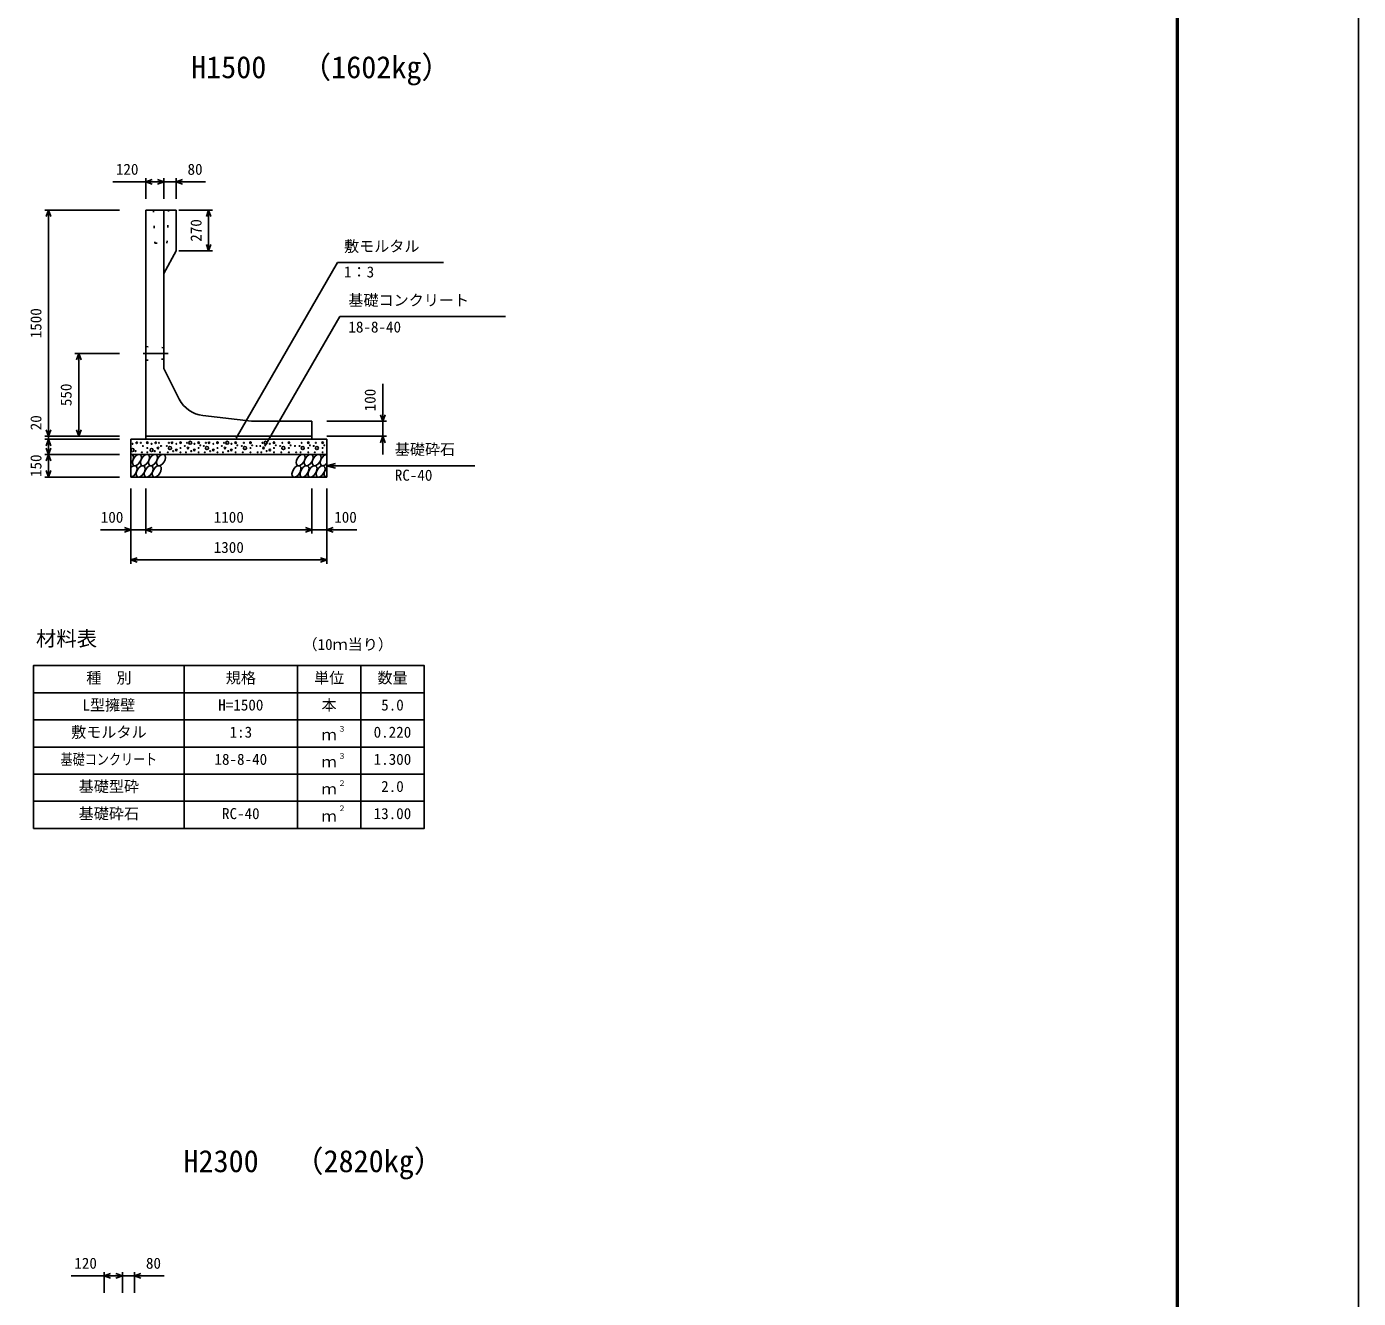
# Model space of a CAD drawing. Units: millimetres, scale not verified. Extents: x -50400 to 50400, y -17820 to 17820.
# Drawn here: x 41572 to 50400, y 957 to 9388 of the extents above; entities that cross this region are included whole.
import ezdxf
from ezdxf.enums import TextEntityAlignment as Align

# ---------------------------------------------------------------- set-up
doc = ezdxf.new("R2010")
doc.units = ezdxf.units.MM
doc.header["$LTSCALE"] = 60
doc.linetypes.add('DOTTED', pattern=[1.75, 0.25, -1.5])
doc.linetypes.add('LONG_DASHED_DOTTED', pattern=[15.25, 12, -1.5, 0.25, -1.5])
for name, color, linetype, lineweight in [('0-0_CENTER', 7, 'LONG_DASHED_DOTTED', 25), ('0-1_DIM', 7, 'Continuous', 25), ('0-2_Defpoints', 5, 'Continuous', 25), ('0-3_HATCH', 6, 'Continuous', 25), ('0-4_HYO', 3, 'Continuous', 25), ('0-5_HYO2', 4, 'Continuous', 25), ('0-6_OUTLINE', 1, 'Continuous', 25), ('0-7_OUTLINE2', 4, 'DOTTED', 25), ('0-8_TXT', 7, 'Continuous', 25), ('0-9_WAKU', 3, 'Continuous', 25)]:
    doc.layers.add(name, color=color, linetype=linetype, lineweight=lineweight)
doc.styles.add('ＭＳ ゴシック', font='')
doc.styles.get('ＭＳ ゴシック').set_extended_font_data('MS Gothic')

msp = doc.modelspace()

# ---------------------------------------------------------------- linework, layer by layer
at = {"layer": '0-0_CENTER'}
msp.add_line((42509.78, 7222.07), (42343.75, 7222.07), dxfattribs=at)
at = {"layer": '0-1_DIM'}
for p, q in [((42142.64, 8358.96), (42362.5, 8358.96)), ((42362.5, 8383.96), (42362.5, 8247.07)), ((42482.5, 8358.96), (42362.5, 8358.96)), ((42482.5, 8383.96), (42482.5, 8247.07)), ((42482.5, 8358.96), (42562.5, 8358.96)), ((42562.5, 8383.96), (42562.5, 8247.07)), ((42562.5, 8358.96), (42758.46, 8358.96)), ((41692.5, 8172.07), (42187.5, 8172.07)), ((41717.5, 6672.07), (41717.5, 8172.07)), ((42803.91, 8172.07), (42582, 8172.07)), ((42778.91, 8172.07), (42778.91, 7902.07)), ((42803.91, 7902.07), (42582, 7902.07)), ((42962.15, 6660.74), (43633.42, 7823.42)), ((44335.83, 7823.42), (43633.42, 7823.42)), ((43151.63, 6606.35), (43647.9, 7465.91)), ((44747.44, 7465.91), (43647.9, 7465.91)), ((41892.5, 7222.07), (42187.5, 7222.07)), ((41917.5, 7222.07), (41917.5, 6672.07)), ((43932.5, 6772.07), (43932.5, 7019.76)), ((43957.5, 6772.07), (43562.5, 6772.07)), ((43932.5, 6772.07), (43932.5, 6672.07)), ((41692.5, 6672.07), (42187.5, 6672.07)), ((41692.5, 6652.07), (42187.5, 6652.07)), ((41717.5, 6672.07), (41717.5, 6652.07)), ((41717.5, 6652.07), (41717.5, 6552.07)), ((43957.5, 6672.07), (43562.5, 6672.07)), ((43932.5, 6552.07), (43932.5, 6672.07)), ((41692.5, 6552.07), (42187.5, 6552.07)), ((41717.5, 6552.07), (41717.5, 6402.07)), ((43562.5, 6477.07), (43620.46, 6492.6)), ((44542.82, 6477.07), (43562.5, 6477.07)), ((43562.5, 6477.07), (43620.46, 6461.54)), ((41692.5, 6402.07), (42187.5, 6402.07)), ((42262.5, 5827.07), (42262.5, 6327.07)), ((42362.5, 6027.07), (42362.5, 6327.07)), ((43462.5, 6027.07), (43462.5, 6327.07)), ((43462.5, 6027.07), (43462.5, 6327.07)), ((43562.5, 5827.07), (43562.5, 6327.07)), ((42062.96, 6052.07), (42262.5, 6052.07)), ((42362.5, 6052.07), (42262.5, 6052.07)), ((43462.5, 6052.07), (42362.5, 6052.07)), ((43562.5, 6052.07), (43462.5, 6052.07)), ((43762.04, 6052.07), (43562.5, 6052.07)), ((43562.5, 5852.07), (42262.5, 5852.07)), ((41867.14, 1105.95), (42087, 1105.95)), ((42087, 1130.95), (42087, 994.06)), ((42207, 1105.95), (42087, 1105.95)), ((42207, 1130.95), (42207, 994.06)), ((42207, 1105.95), (42287, 1105.95)), ((42287, 1130.95), (42287, 994.06)), ((42287, 1105.95), (42482.96, 1105.95))]:
    msp.add_line(p, q, dxfattribs=at)
for points in [[(42404.79, 8374.35), (42362.5, 8358.96), (42404.79, 8343.57)], [(42440.21, 8374.35), (42482.5, 8358.96), (42440.21, 8343.57)], [(42604.79, 8374.35), (42562.5, 8358.96), (42604.79, 8343.57)], [(41732.89, 8129.78), (41717.5, 8172.07), (41702.11, 8129.78)], [(42794.3, 8129.78), (42778.91, 8172.07), (42763.52, 8129.78)], [(42794.3, 7944.35), (42778.91, 7902.07), (42763.52, 7944.35)], [(41932.89, 7179.78), (41917.5, 7222.07), (41902.11, 7179.78)], [(43917.11, 6814.35), (43932.5, 6772.07), (43947.89, 6814.35)], [(41732.89, 6714.35), (41717.5, 6672.07), (41702.11, 6714.35)], [(41932.89, 6714.35), (41917.5, 6672.07), (41902.11, 6714.35)], [(41732.89, 6609.78), (41717.5, 6652.07), (41702.11, 6609.78)], [(43917.11, 6629.78), (43932.5, 6672.07), (43947.89, 6629.78)], [(41732.89, 6594.35), (41717.5, 6552.07), (41702.11, 6594.35)], [(41732.89, 6509.78), (41717.5, 6552.07), (41702.11, 6509.78)], [(41732.89, 6444.35), (41717.5, 6402.07), (41702.11, 6444.35)], [(42220.21, 6067.46), (42262.5, 6052.07), (42220.21, 6036.68)], [(42404.79, 6067.46), (42362.5, 6052.07), (42404.79, 6036.68)], [(43420.21, 6067.46), (43462.5, 6052.07), (43420.21, 6036.68)], [(43604.79, 6067.46), (43562.5, 6052.07), (43604.79, 6036.68)], [(42304.79, 5867.46), (42262.5, 5852.07), (42304.79, 5836.68)], [(43520.21, 5867.46), (43562.5, 5852.07), (43520.21, 5836.68)], [(42129.29, 1121.35), (42087, 1105.95), (42129.29, 1090.56)], [(42164.71, 1121.35), (42207, 1105.95), (42164.71, 1090.56)], [(42329.29, 1121.35), (42287, 1105.95), (42329.29, 1090.56)]]:
    msp.add_lwpolyline(points, dxfattribs=at)
at = {"layer": '0-2_Defpoints'}
msp.add_lwpolyline([(0, -17820), (50400, -17820), (50400, 17820), (0, 17820)], close=True, dxfattribs=at)
at = {"layer": '0-3_HATCH'}
for centre, radius in [((42274.4, 6622.24), 2.5), ((42302.44, 6629.24), 5), ((42329.57, 6629.24), 2.5), ((42372.47, 6630.12), 5), ((42400.51, 6622.24), 2.5), ((42428.54, 6629.24), 5), ((42449.57, 6629.24), 2.5), ((42515.43, 6629.24), 2.5), ((42536.46, 6629.24), 5), ((42564.49, 6622.24), 2.5), ((42592.53, 6630.12), 5), ((42635.43, 6629.24), 2.5), ((42656.46, 6629.24), 10), ((42684.49, 6622.24), 2.5), ((42712.53, 6630.12), 5), ((42760.65, 6629.24), 2.5), ((42781.68, 6629.24), 5), ((42809.72, 6622.24), 2.5), ((42837.76, 6630.12), 5), ((42880.65, 6629.24), 2.5), ((42901.68, 6629.24), 10), ((42929.72, 6622.24), 2.5), ((42957.76, 6630.12), 5), ((43012.58, 6629.24), 2.5), ((43056.2, 6630.12), 5), ((43135.35, 6629.24), 2.5), ((43156.38, 6629.24), 10), ((43184.41, 6622.24), 2.5), ((43212.45, 6630.12), 5), ((43267.27, 6629.24), 2.5), ((43310.89, 6630.12), 5), ((43395.7, 6629.24), 2.5), ((43439.32, 6630.12), 5), ((43489.62, 6629.24), 2.5), ((43534.42, 6630.12), 5), ((42274.4, 6581.1), 10), ((42295.43, 6574.09), 2.5), ((42336.58, 6566.21), 2.5), ((42343.59, 6608.23), 2.5), ((42372.47, 6594.23), 2.5), ((42372.47, 6566.21), 2.5), ((42400.51, 6581.1), 10), ((42421.53, 6574.09), 2.5), ((42442.56, 6594.23), 5), ((42456.58, 6566.21), 2.5), ((42463.59, 6608.23), 2.5), ((42501.41, 6608.23), 2.5), ((42508.42, 6566.21), 2.5), ((42522.44, 6594.23), 10), ((42543.47, 6574.09), 2.5), ((42564.49, 6581.1), 5), ((42592.53, 6594.23), 2.5), ((42592.53, 6566.21), 2.5), ((42621.41, 6608.23), 2.5), ((42628.42, 6566.21), 2.5), ((42642.44, 6594.23), 5), ((42663.47, 6574.09), 2.5), ((42684.49, 6581.1), 5), ((42712.53, 6594.23), 2.5), ((42712.53, 6566.21), 2.5), ((42723.87, 6612.55), 2.5), ((42746.63, 6608.23), 2.5), ((42753.64, 6566.21), 2.5), ((42767.66, 6594.23), 10), ((42788.69, 6574.09), 2.5), ((42809.72, 6581.1), 5), ((42837.76, 6594.23), 2.5), ((42837.76, 6566.21), 2.5), ((42866.63, 6608.23), 2.5), ((42873.64, 6566.21), 2.5), ((42887.66, 6594.23), 5), ((42908.69, 6574.09), 2.5), ((42929.72, 6581.1), 5), ((42957.76, 6594.23), 2.5), ((42957.76, 6566.21), 2.5), ((42969.1, 6612.55), 2.5), ((42998.56, 6608.23), 2.5), ((43005.57, 6566.21), 2.5), ((43019.59, 6594.23), 10), ((43056.2, 6594.23), 2.5), ((43056.2, 6566.21), 2.5), ((43067.54, 6612.55), 2.5), ((43097, 6608.23), 2.5), ((43104.01, 6566.21), 2.5), ((43121.33, 6608.23), 2.5), ((43128.34, 6566.21), 2.5), ((43142.36, 6594.23), 5), ((43163.39, 6574.09), 2.5), ((43184.41, 6581.1), 5), ((43212.45, 6594.23), 2.5), ((43212.45, 6566.21), 2.5), ((43223.79, 6612.55), 2.5), ((43253.25, 6608.23), 2.5), ((43260.26, 6566.21), 2.5), ((43274.28, 6594.23), 10), ((43310.89, 6594.23), 2.5), ((43310.89, 6566.21), 2.5), ((43322.23, 6612.55), 2.5), ((43351.69, 6608.23), 2.5), ((43358.7, 6566.21), 2.5), ((43381.68, 6608.23), 2.5), ((43388.69, 6566.21), 2.5), ((43402.71, 6594.23), 10), ((43439.32, 6594.23), 2.5), ((43439.32, 6566.21), 2.5), ((43450.66, 6612.55), 2.5), ((43475.6, 6608.23), 2.5), ((43482.61, 6566.21), 2.5), ((43496.63, 6594.23), 10), ((43534.42, 6594.23), 2.5), ((43534.42, 6566.21), 2.5), ((43545.76, 6612.55), 2.5)]:
    msp.add_circle(centre, radius, dxfattribs=at)
for centre, start_param, end_param in [((42250.14, 6514.54), 4.385593, 6.6745444), ((43548.64, 6514.54), 0.3357715, 4.4411806), ((42275.46, 6439.55), 3.5111464, 7.548991), ((43573.96, 6439.55), 1.2110787, 3.5658734)]:
    msp.add_ellipse(centre, major_axis=(21.81, 35.31), ratio=0.5792, start_param=start_param, end_param=end_param, dxfattribs=at)
for centre in [(42303.34, 6514.54), (42356.55, 6514.54), (42409.76, 6514.54), (42462.97, 6514.54), (43389.01, 6514.54), (43442.22, 6514.54), (43495.43, 6514.54), (42328.66, 6439.55), (42381.87, 6439.55), (42435.08, 6439.55), (43361.13, 6439.55), (43414.34, 6439.55), (43467.54, 6439.55), (43520.75, 6439.55)]:
    msp.add_ellipse(centre, major_axis=(21.81, 35.31), ratio=0.5792, dxfattribs=at)
at = {"layer": '0-4_HYO'}
for p, q in [((42617.5, 5152.07), (42617.5, 4072.07)), ((43367.5, 5152.07), (43367.5, 4072.07)), ((43787.5, 5152.07), (43787.5, 4072.07)), ((41617.5, 4972.07), (44207.5, 4972.07))]:
    msp.add_line(p, q, dxfattribs=at)
msp.add_lwpolyline([(41617.5, 4072.07), (44207.5, 4072.07), (44207.5, 5152.07), (41617.5, 5152.07)], close=True, dxfattribs=at)
at = {"layer": '0-5_HYO2'}
for p, q in [((41617.5, 4792.07), (44207.5, 4792.07)), ((41617.5, 4612.07), (44207.5, 4612.07)), ((41617.5, 4432.07), (44207.5, 4432.07)), ((41617.5, 4252.07), (44207.5, 4252.07))]:
    msp.add_line(p, q, dxfattribs=at)
at = {"layer": '0-6_OUTLINE'}
for p, q in [((42362.5, 8172.07), (42562.5, 8172.07)), ((42362.5, 6652.07), (42362.5, 8172.07)), ((42482.5, 8172.07), (42482.5, 7122.07)), ((42562.5, 8172.07), (42562.5, 7902.07)), ((42482.5, 7752.07), (42562.5, 7902.07)), ((42584.14, 6918.79), (42482.5, 7122.07)), ((43062.5, 6772.07), (42739.92, 6809.58)), ((43462.5, 6772.07), (43062.5, 6772.07)), ((43462.5, 6772.07), (43462.5, 6652.07)), ((43562.5, 6652.07), (42262.5, 6652.07)), ((42262.5, 6652.07), (42262.5, 6402.07)), ((43462.5, 6672.07), (42362.5, 6672.07)), ((43562.5, 6652.07), (43562.5, 6402.07)), ((43562.5, 6552.07), (42262.5, 6552.07)), ((43562.5, 6402.07), (42262.5, 6402.07))]:
    msp.add_line(p, q, dxfattribs=at)
msp.add_arc((42763.02, 7008.24), 200, 206.56505, 263.36749, dxfattribs=at)
at = {"layer": '0-7_OUTLINE2'}
for p, q in [((42412.5, 8172.07), (42422.5, 7952.07)), ((42482.5, 7259.57), (42362.5, 7267.07)), ((42362.5, 7177.07), (42482.5, 7184.57))]:
    msp.add_line(p, q, dxfattribs=at)
msp.add_lwpolyline([(42422.5, 7952.07), (42502.5, 7952.07), (42512.5, 8172.07)], dxfattribs=at)
at = {"layer": '0-9_WAKU', "lineweight": 50}
msp.add_lwpolyline([(1200, -16620), (49200, -16620), (49200, 16620), (1200, 16620)], close=True, dxfattribs=at)

# ---------------------------------------------------------------- texts
at = {"layer": '0-1_DIM', "style": 'ＭＳ ゴシック'}
for s, p in [('120', (42163.86, 8383.96)), ('80', (42638.76, 8383.96)), ('敷モルタル', (43676.27, 7873.42)), ('1：3', (43676.27, 7703.3)), ('基礎コンクリート', (43705.15, 7515.91)), ('18-8-40', (43705.15, 7338.28)), ('基礎砕石', (44012.75, 6527.07)), ('RC-40', (44012.75, 6355.69)), ('100', (42063.86, 6077.07)), ('1100', (42812.5, 6077.07)), ('100', (43611.14, 6077.07)), ('1300', (42812.5, 5877.07)), ('120', (41888.36, 1130.95)), ('80', (42363.26, 1130.95))]:
    msp.add_text(s, height=73.31, dxfattribs=at).set_placement(p, align=Align.BOTTOM_LEFT)
for s, p in [('270', (42753.91, 7962.07)), ('1500', (41692.5, 7322.07)), ('550', (41892.5, 6872.07)), ('100', (43907.5, 6837.71)), ('20', (41692.5, 6712.13)), ('150', (41692.5, 6402.07))]:
    msp.add_text(s, height=73.31, rotation=90, dxfattribs=at).set_placement(p, align=Align.BOTTOM_LEFT)
at = {"layer": '0-8_TXT', "style": 'ＭＳ ゴシック'}
for s, height, p in [('H1500', 146.6, (42662.5, 9002.32)), ('（1602kg）', 146.6, (43391.12, 9002.32)), ('材料表', 98.97, (41634.17, 5252.07)), ('（10ｍ当り）', 73.31, (43400.83, 5233.73)), ('種\u3000別', 73.31, (41967.5, 5012.07)), ('規格', 73.31, (42892.5, 5012.07)), ('単位', 73.31, (43477.5, 5012.07)), ('数量', 73.31, (43897.5, 5012.07)), ('L型擁壁', 73.31, (41942.5, 4832.07)), ('H=1500', 73.31, (42842.5, 4832.07)), ('本', 73.31, (43527.5, 4832.07)), ('5.0', 73.31, (43922.5, 4832.07)), ('敷モルタル', 73.31, (41867.5, 4652.07)), ('1:3', 73.31, (42917.5, 4652.07)), ('ｍ', 73.31, (43527.5, 4635.4)), ('３', 36.66, (43636.74, 4702.68)), ('0.220', 73.31, (43872.5, 4652.07)), ('18-8-40', 73.31, (42817.5, 4472.07)), ('ｍ', 73.31, (43527.5, 4455.4)), ('３', 36.66, (43636.74, 4522.68)), ('1.300', 73.31, (43872.5, 4472.07)), ('基礎型砕', 73.31, (41917.5, 4292.07)), ('ｍ', 73.31, (43527.5, 4275.4)), ('２', 36.66, (43636.74, 4342.68)), ('2.0', 73.31, (43922.5, 4292.07)), ('基礎砕石', 73.31, (41917.5, 4112.07)), ('RC-40', 73.31, (42867.5, 4112.07)), ('ｍ', 73.31, (43527.5, 4095.4)), ('２', 36.66, (43636.74, 4176.01)), ('13.00', 73.31, (43872.5, 4112.07)), ('（2820kg）', 146.6, (43340.62, 1749.31)), ('H2300', 146.6, (42612, 1749.31))]:
    msp.add_text(s, height=height, dxfattribs=at).set_placement(p, align=Align.BOTTOM_LEFT)
at = {"layer": '0-8_TXT', "style": 'ＭＳ ゴシック', "width": 0.8}
msp.add_text('基礎コンクリート', height=73.31, dxfattribs=at).set_placement((41797.5, 4472.07), align=Align.BOTTOM_LEFT)

doc.saveas('drawing.dxf')
